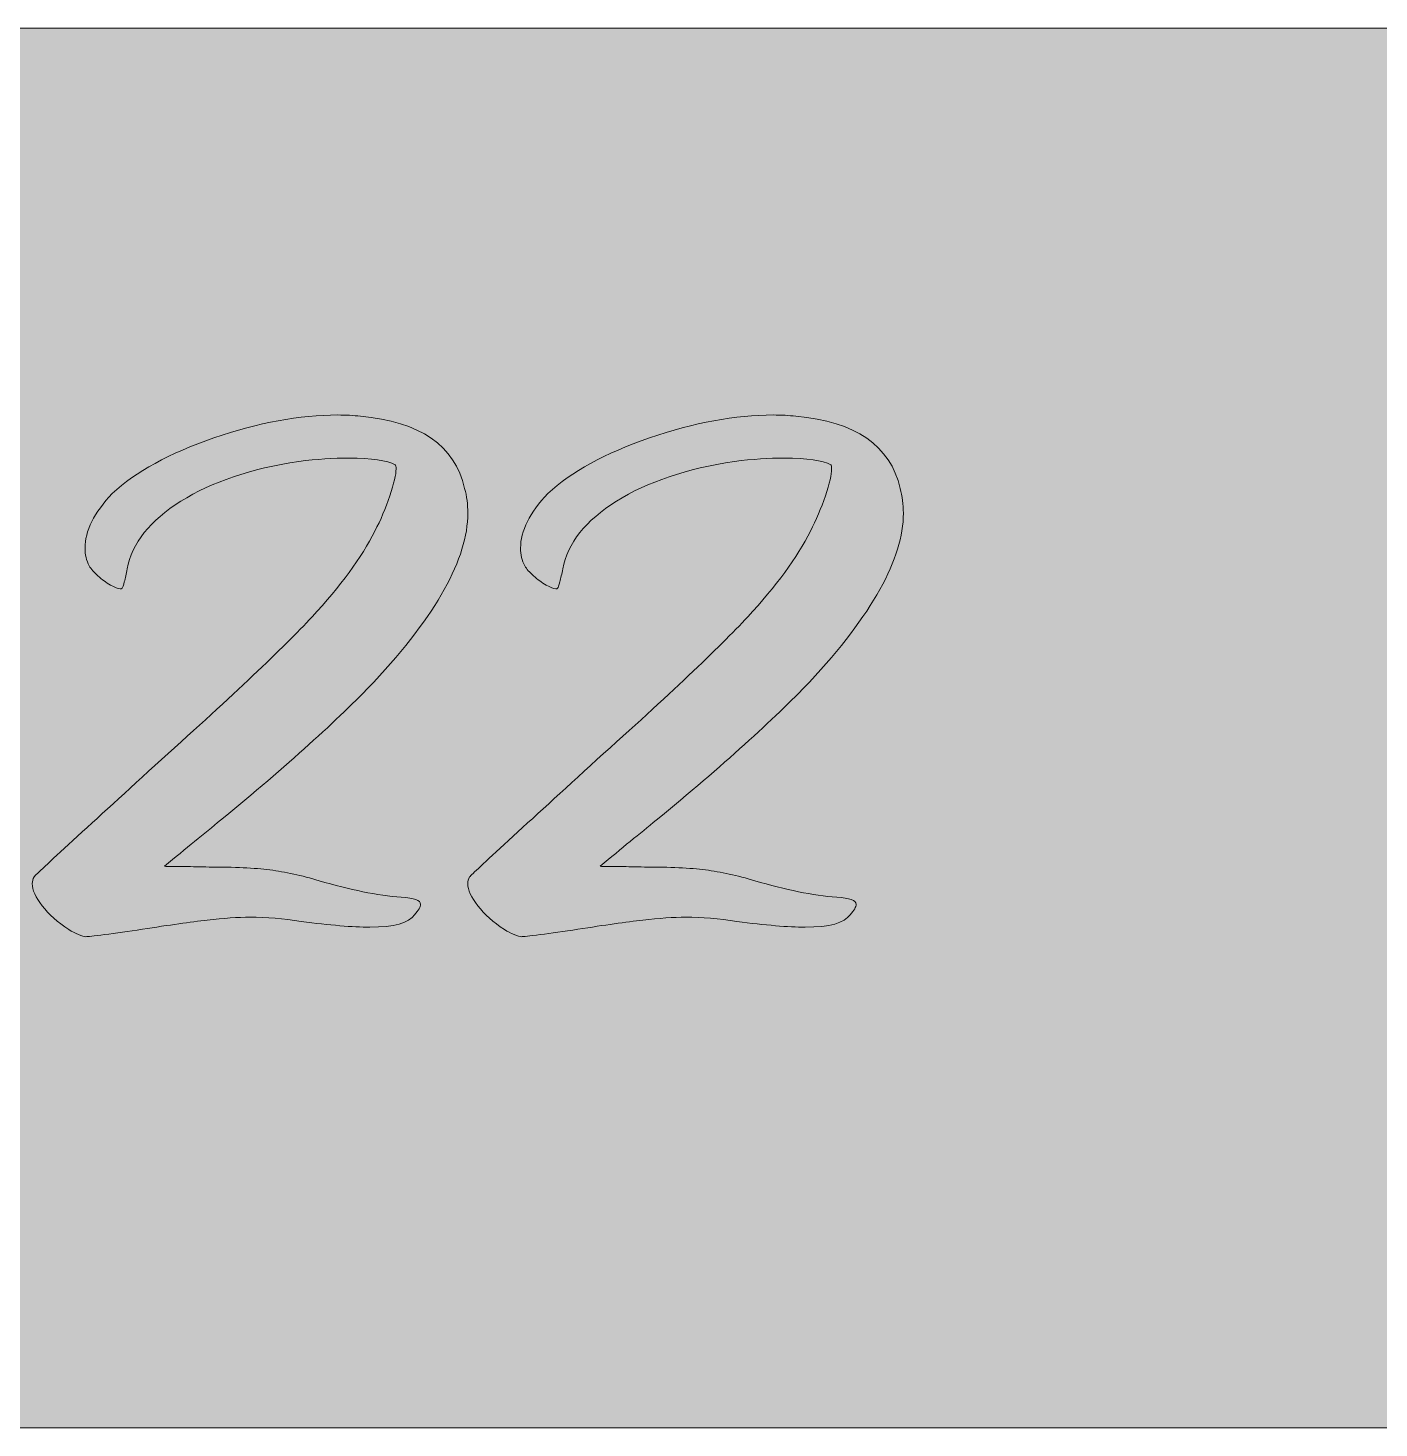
# Model space of a CAD drawing. Header units: millimetres. Extents: x 22 to 606, y -841 to -12.
# Drawn here: x 136.14 to 156.83, y -51.47 to -30.04 of the extents above; entities that cross this region are included whole.
import ezdxf

# ---------------------------------------------------------------- set-up
doc = ezdxf.new("R2010")
doc.units = ezdxf.units.MM
doc.header["$MEASUREMENT"] = 0
doc.layers.add('e_1', color=7, linetype='Continuous')
doc.layers.add('Layer 14', color=7, linetype='Continuous')

# ---------------------------------------------------------------- blocks, each defined once
blk = doc.blocks.new('block 24')
at = {"layer": 'e_1'}
h = blk.add_hatch(color=1, dxfattribs=at)
h.dxf.hatch_style = 2
edge = h.paths.add_edge_path()
edge.add_spline(control_points=[(141.855, -43.343), (141.491, -43.314), (141.072, -43.229), (140.6, -43.089), (140.331, -43.009), (140.079, -42.954), (139.845, -42.924), (139.611, -42.895), (139.301, -42.88), (138.913, -42.88), (138.776, -42.876), (138.653, -42.874), (138.545, -42.874), (138.337, -42.874), (138.233, -42.871), (138.233, -42.867), (138.559, -42.596), (138.845, -42.361), (139.091, -42.163), (140.111, -41.325), (140.893, -40.62), (141.436, -40.049), (142.396, -39.02), (142.875, -38.159), (142.875, -37.465), (142.875, -37.33), (142.859, -37.203), (142.826, -37.085), (142.675, -36.429), (142.143, -36.06), (141.231, -35.98), (141.122, -35.967), (141.007, -35.961), (140.884, -35.961), (140.302, -35.961), (139.67, -36.078), (138.988, -36.313), (138.305, -36.548), (137.786, -36.831), (137.432, -37.161), (137.153, -37.457), (137.014, -37.736), (137.014, -37.999), (137.014, -38.096), (137.035, -38.187), (137.078, -38.271), (137.106, -38.318), (137.151, -38.369), (137.212, -38.424), (137.274, -38.479), (137.337, -38.525), (137.404, -38.564), (137.47, -38.601), (137.519, -38.621), (137.552, -38.621), (137.567, -38.621), (137.576, -38.619), (137.581, -38.614), (137.591, -38.601), (137.602, -38.568), (137.616, -38.513), (137.631, -38.458), (137.645, -38.392), (137.659, -38.316), (137.734, -37.922), (138.009, -37.578), (138.481, -37.281), (138.953, -36.985), (139.556, -36.782), (140.288, -36.672), (140.562, -36.638), (140.817, -36.621), (141.054, -36.621), (141.403, -36.621), (141.639, -36.655), (141.763, -36.723), (141.772, -36.731), (141.777, -36.752), (141.777, -36.786), (141.777, -36.871), (141.745, -37.008), (141.681, -37.199), (141.617, -37.389), (141.54, -37.569), (141.451, -37.738), (141.247, -38.145), (140.927, -38.582), (140.49, -39.052), (140.053, -39.522), (139.284, -40.25), (138.183, -41.236), (137.649, -41.723), (137.198, -42.135), (136.83, -42.474), (136.461, -42.812), (136.263, -42.998), (136.234, -43.032), (136.215, -43.062), (136.206, -43.096), (136.206, -43.134), (136.206, -43.231), (136.257, -43.344), (136.358, -43.473), (136.46, -43.603), (136.596, -43.724), (136.766, -43.838), (136.813, -43.868), (136.863, -43.893), (136.915, -43.914), (136.967, -43.936), (137.004, -43.946), (137.028, -43.946), (137.052, -43.946), (137.147, -43.936), (137.315, -43.914), (137.483, -43.893), (137.676, -43.866), (137.893, -43.832), (138.304, -43.768), (138.634, -43.722), (138.885, -43.692), (139.135, -43.663), (139.355, -43.648), (139.544, -43.648), (139.79, -43.648), (140.05, -43.669), (140.324, -43.712), (140.763, -43.771), (141.113, -43.8), (141.373, -43.8), (141.746, -43.8), (141.975, -43.737), (142.06, -43.61), (142.121, -43.542), (142.152, -43.489), (142.152, -43.451), (142.152, -43.388), (142.053, -43.352), (141.855, -43.343)], knot_values=[0, 0, 0, 0, 1, 1, 1, 2, 2, 2, 3, 3, 3, 4, 4, 4, 5, 5, 5, 6, 6, 6, 7, 7, 7, 8, 8, 8, 9, 9, 9, 10, 10, 10, 11, 11, 11, 12, 12, 12, 13, 13, 13, 14, 14, 14, 15, 15, 15, 16, 16, 16, 17, 17, 17, 18, 18, 18, 19, 19, 19, 20, 20, 20, 21, 21, 21, 22, 22, 22, 23, 23, 23, 24, 24, 24, 25, 25, 25, 26, 26, 26, 27, 27, 27, 28, 28, 28, 29, 29, 29, 30, 30, 30, 31, 31, 31, 32, 32, 32, 33, 33, 33, 34, 34, 34, 35, 35, 35, 36, 36, 36, 37, 37, 37, 38, 38, 38, 39, 39, 39, 40, 40, 40, 41, 41, 41, 42, 42, 42, 43, 43, 43, 44, 44, 44, 45, 45, 45, 46, 46, 46, 46], degree=3, periodic=1)
h = blk.add_hatch(color=1, dxfattribs=at)
h.dxf.hatch_style = 2
edge = h.paths.add_edge_path()
edge.add_spline(control_points=[(148.524, -43.343), (148.16, -43.314), (147.742, -43.229), (147.269, -43.089), (147, -43.009), (146.748, -42.954), (146.515, -42.924), (146.281, -42.895), (145.97, -42.88), (145.582, -42.88), (145.446, -42.876), (145.322, -42.874), (145.214, -42.874), (145.006, -42.874), (144.902, -42.871), (144.902, -42.867), (145.228, -42.596), (145.514, -42.361), (145.76, -42.163), (146.78, -41.325), (147.562, -40.62), (148.105, -40.049), (149.065, -39.02), (149.544, -38.159), (149.544, -37.465), (149.544, -37.33), (149.528, -37.203), (149.495, -37.085), (149.344, -36.429), (148.812, -36.06), (147.9, -35.98), (147.791, -35.967), (147.676, -35.961), (147.553, -35.961), (146.971, -35.961), (146.34, -36.078), (145.657, -36.313), (144.974, -36.548), (144.455, -36.831), (144.101, -37.161), (143.822, -37.457), (143.683, -37.736), (143.683, -37.999), (143.683, -38.096), (143.704, -38.187), (143.747, -38.271), (143.775, -38.318), (143.82, -38.369), (143.882, -38.424), (143.943, -38.479), (144.007, -38.525), (144.073, -38.564), (144.139, -38.601), (144.189, -38.621), (144.222, -38.621), (144.236, -38.621), (144.245, -38.619), (144.25, -38.614), (144.26, -38.601), (144.271, -38.568), (144.285, -38.513), (144.3, -38.458), (144.314, -38.392), (144.328, -38.316), (144.403, -37.922), (144.678, -37.578), (145.15, -37.281), (145.622, -36.985), (146.225, -36.782), (146.958, -36.672), (147.231, -36.638), (147.487, -36.621), (147.723, -36.621), (148.072, -36.621), (148.309, -36.655), (148.432, -36.723), (148.441, -36.731), (148.446, -36.752), (148.446, -36.786), (148.446, -36.871), (148.414, -37.008), (148.35, -37.199), (148.286, -37.389), (148.209, -37.569), (148.12, -37.738), (147.917, -38.145), (147.597, -38.582), (147.16, -39.052), (146.722, -39.522), (145.953, -40.25), (144.852, -41.236), (144.318, -41.723), (143.867, -42.135), (143.499, -42.474), (143.13, -42.812), (142.932, -42.998), (142.903, -43.032), (142.885, -43.062), (142.875, -43.096), (142.875, -43.134), (142.875, -43.231), (142.926, -43.344), (143.028, -43.473), (143.129, -43.603), (143.265, -43.724), (143.435, -43.838), (143.482, -43.868), (143.532, -43.893), (143.584, -43.914), (143.636, -43.936), (143.673, -43.946), (143.697, -43.946), (143.721, -43.946), (143.817, -43.936), (143.984, -43.914), (144.152, -43.893), (144.345, -43.866), (144.562, -43.832), (144.973, -43.768), (145.304, -43.722), (145.554, -43.692), (145.804, -43.663), (146.024, -43.648), (146.213, -43.648), (146.459, -43.648), (146.719, -43.669), (146.993, -43.712), (147.432, -43.771), (147.782, -43.8), (148.042, -43.8), (148.415, -43.8), (148.644, -43.737), (148.729, -43.61), (148.791, -43.542), (148.821, -43.489), (148.821, -43.451), (148.821, -43.388), (148.722, -43.352), (148.524, -43.343)], knot_values=[0, 0, 0, 0, 1, 1, 1, 2, 2, 2, 3, 3, 3, 4, 4, 4, 5, 5, 5, 6, 6, 6, 7, 7, 7, 8, 8, 8, 9, 9, 9, 10, 10, 10, 11, 11, 11, 12, 12, 12, 13, 13, 13, 14, 14, 14, 15, 15, 15, 16, 16, 16, 17, 17, 17, 18, 18, 18, 19, 19, 19, 20, 20, 20, 21, 21, 21, 22, 22, 22, 23, 23, 23, 24, 24, 24, 25, 25, 25, 26, 26, 26, 27, 27, 27, 28, 28, 28, 29, 29, 29, 30, 30, 30, 31, 31, 31, 32, 32, 32, 33, 33, 33, 34, 34, 34, 35, 35, 35, 36, 36, 36, 37, 37, 37, 38, 38, 38, 39, 39, 39, 40, 40, 40, 41, 41, 41, 42, 42, 42, 43, 43, 43, 44, 44, 44, 45, 45, 45, 46, 46, 46, 46], degree=3, periodic=1)
at = {"layer": 'e_1', "lineweight": 0}
for points in [[(141.855, -43.343), (141.491, -43.314), (141.072, -43.229), (140.6, -43.089), (140.331, -43.009), (140.079, -42.954), (139.845, -42.924), (139.611, -42.895), (139.301, -42.88), (138.913, -42.88), (138.776, -42.876), (138.653, -42.874), (138.545, -42.874), (138.337, -42.874), (138.233, -42.871), (138.233, -42.867), (138.559, -42.596), (138.845, -42.361), (139.091, -42.163), (140.111, -41.325), (140.893, -40.62), (141.436, -40.049), (142.396, -39.02), (142.875, -38.159), (142.875, -37.465), (142.875, -37.33), (142.859, -37.203), (142.826, -37.085), (142.675, -36.429), (142.143, -36.06), (141.231, -35.98), (141.122, -35.967), (141.007, -35.961), (140.884, -35.961), (140.302, -35.961), (139.67, -36.078), (138.988, -36.313), (138.305, -36.548), (137.786, -36.831), (137.432, -37.161), (137.153, -37.457), (137.014, -37.736), (137.014, -37.999), (137.014, -38.096), (137.035, -38.187), (137.078, -38.271), (137.106, -38.318), (137.151, -38.369), (137.212, -38.424), (137.274, -38.479), (137.337, -38.525), (137.404, -38.564), (137.47, -38.601), (137.519, -38.621), (137.552, -38.621), (137.567, -38.621), (137.576, -38.619), (137.581, -38.614), (137.591, -38.601), (137.602, -38.568), (137.616, -38.513), (137.631, -38.458), (137.645, -38.392), (137.659, -38.316), (137.734, -37.922), (138.009, -37.578), (138.481, -37.281), (138.953, -36.985), (139.556, -36.782), (140.288, -36.672), (140.562, -36.638), (140.817, -36.621), (141.054, -36.621), (141.403, -36.621), (141.639, -36.655), (141.763, -36.723), (141.772, -36.731), (141.777, -36.752), (141.777, -36.786), (141.777, -36.871), (141.745, -37.008), (141.681, -37.199), (141.617, -37.389), (141.54, -37.569), (141.451, -37.738), (141.247, -38.145), (140.927, -38.582), (140.49, -39.052), (140.053, -39.522), (139.284, -40.25), (138.183, -41.236), (137.649, -41.723), (137.198, -42.135), (136.83, -42.474), (136.461, -42.812), (136.263, -42.998), (136.234, -43.032), (136.215, -43.062), (136.206, -43.096), (136.206, -43.134), (136.206, -43.231), (136.257, -43.344), (136.358, -43.473), (136.46, -43.603), (136.596, -43.724), (136.766, -43.838), (136.813, -43.868), (136.863, -43.893), (136.915, -43.914), (136.967, -43.936), (137.004, -43.946), (137.028, -43.946), (137.052, -43.946), (137.147, -43.936), (137.315, -43.914), (137.483, -43.893), (137.676, -43.866), (137.893, -43.832), (138.304, -43.768), (138.634, -43.722), (138.885, -43.692), (139.135, -43.663), (139.355, -43.648), (139.544, -43.648), (139.79, -43.648), (140.05, -43.669), (140.324, -43.712), (140.763, -43.771), (141.113, -43.8), (141.373, -43.8), (141.746, -43.8), (141.975, -43.737), (142.06, -43.61), (142.121, -43.542), (142.152, -43.489), (142.152, -43.451), (142.152, -43.388), (142.053, -43.352), (141.855, -43.343)], [(148.524, -43.343), (148.16, -43.314), (147.742, -43.229), (147.269, -43.089), (147, -43.009), (146.748, -42.954), (146.515, -42.924), (146.281, -42.895), (145.97, -42.88), (145.582, -42.88), (145.446, -42.876), (145.322, -42.874), (145.214, -42.874), (145.006, -42.874), (144.902, -42.871), (144.902, -42.867), (145.228, -42.596), (145.514, -42.361), (145.76, -42.163), (146.78, -41.325), (147.562, -40.62), (148.105, -40.049), (149.065, -39.02), (149.544, -38.159), (149.544, -37.465), (149.544, -37.33), (149.528, -37.203), (149.495, -37.085), (149.344, -36.429), (148.812, -36.06), (147.9, -35.98), (147.791, -35.967), (147.676, -35.961), (147.553, -35.961), (146.971, -35.961), (146.34, -36.078), (145.657, -36.313), (144.974, -36.548), (144.455, -36.831), (144.101, -37.161), (143.822, -37.457), (143.683, -37.736), (143.683, -37.999), (143.683, -38.096), (143.704, -38.187), (143.747, -38.271), (143.775, -38.318), (143.82, -38.369), (143.882, -38.424), (143.943, -38.479), (144.007, -38.525), (144.073, -38.564), (144.139, -38.601), (144.189, -38.621), (144.222, -38.621), (144.236, -38.621), (144.245, -38.619), (144.25, -38.614), (144.26, -38.601), (144.271, -38.568), (144.285, -38.513), (144.3, -38.458), (144.314, -38.392), (144.328, -38.316), (144.403, -37.922), (144.678, -37.578), (145.15, -37.281), (145.622, -36.985), (146.225, -36.782), (146.958, -36.672), (147.231, -36.638), (147.487, -36.621), (147.723, -36.621), (148.072, -36.621), (148.309, -36.655), (148.432, -36.723), (148.441, -36.731), (148.446, -36.752), (148.446, -36.786), (148.446, -36.871), (148.414, -37.008), (148.35, -37.199), (148.286, -37.389), (148.209, -37.569), (148.12, -37.738), (147.917, -38.145), (147.597, -38.582), (147.16, -39.052), (146.722, -39.522), (145.953, -40.25), (144.852, -41.236), (144.318, -41.723), (143.867, -42.135), (143.499, -42.474), (143.13, -42.812), (142.932, -42.998), (142.903, -43.032), (142.885, -43.062), (142.875, -43.096), (142.875, -43.134), (142.875, -43.231), (142.926, -43.344), (143.028, -43.473), (143.129, -43.603), (143.265, -43.724), (143.435, -43.838), (143.482, -43.868), (143.532, -43.893), (143.584, -43.914), (143.636, -43.936), (143.673, -43.946), (143.697, -43.946), (143.721, -43.946), (143.817, -43.936), (143.984, -43.914), (144.152, -43.893), (144.345, -43.866), (144.562, -43.832), (144.973, -43.768), (145.304, -43.722), (145.554, -43.692), (145.804, -43.663), (146.024, -43.648), (146.213, -43.648), (146.459, -43.648), (146.719, -43.669), (146.993, -43.712), (147.432, -43.771), (147.782, -43.8), (148.042, -43.8), (148.415, -43.8), (148.644, -43.737), (148.729, -43.61), (148.791, -43.542), (148.821, -43.489), (148.821, -43.451), (148.821, -43.388), (148.722, -43.352), (148.524, -43.343)]]:
    blk.add_open_spline(points, degree=3, knots=[0, 0, 0, 0, 1, 1, 1, 2, 2, 2, 3, 3, 3, 4, 4, 4, 5, 5, 5, 6, 6, 6, 7, 7, 7, 8, 8, 8, 9, 9, 9, 10, 10, 10, 11, 11, 11, 12, 12, 12, 13, 13, 13, 14, 14, 14, 15, 15, 15, 16, 16, 16, 17, 17, 17, 18, 18, 18, 19, 19, 19, 20, 20, 20, 21, 21, 21, 22, 22, 22, 23, 23, 23, 24, 24, 24, 25, 25, 25, 26, 26, 26, 27, 27, 27, 28, 28, 28, 29, 29, 29, 30, 30, 30, 31, 31, 31, 32, 32, 32, 33, 33, 33, 34, 34, 34, 35, 35, 35, 36, 36, 36, 37, 37, 37, 38, 38, 38, 39, 39, 39, 40, 40, 40, 41, 41, 41, 42, 42, 42, 43, 43, 43, 44, 44, 44, 45, 45, 45, 46, 46, 46, 46], dxfattribs=at)

msp = doc.modelspace()

# ---------------------------------------------------------------- hatches: boundary and pattern name
at = {"layer": 'Layer 14'}
h = msp.add_hatch(color=2, dxfattribs=at)
h.dxf.hatch_style = 2
edge = h.paths.add_edge_path()
edge.add_spline(control_points=[(163.832, -51.466), (163.832, -51.466), (37.815, -51.466), (37.815, -51.466), (31.897, -51.466), (27.1, -46.669), (27.1, -40.752), (27.1, -40.752), (27.1, -40.752), (27.1, -40.752), (27.1, -34.835), (31.897, -30.038), (37.815, -30.038), (37.815, -30.038), (163.832, -30.038), (163.832, -30.038), (169.75, -30.038), (174.546, -34.835), (174.546, -40.752), (174.546, -40.752), (174.546, -40.752), (174.546, -40.752), (174.546, -46.669), (169.75, -51.466), (163.832, -51.466)], knot_values=[0, 0, 0, 0, 1, 1, 1, 2, 2, 2, 3, 3, 3, 4, 4, 4, 5, 5, 5, 6, 6, 6, 7, 7, 7, 8, 8, 8, 8], degree=3, periodic=1)

# ---------------------------------------------------------------- linework, layer by layer
at = {"layer": 'Layer 14', "lineweight": 0}
msp.add_open_spline([(163.832, -51.466), (163.832, -51.466), (37.815, -51.466), (37.815, -51.466), (31.897, -51.466), (27.1, -46.669), (27.1, -40.752), (27.1, -40.752), (27.1, -40.752), (27.1, -40.752), (27.1, -34.835), (31.897, -30.038), (37.815, -30.038), (37.815, -30.038), (163.832, -30.038), (163.832, -30.038), (169.75, -30.038), (174.546, -34.835), (174.546, -40.752), (174.546, -40.752), (174.546, -40.752), (174.546, -40.752), (174.546, -46.669), (169.75, -51.466), (163.832, -51.466)], degree=3, knots=[0, 0, 0, 0, 1, 1, 1, 2, 2, 2, 3, 3, 3, 4, 4, 4, 5, 5, 5, 6, 6, 6, 7, 7, 7, 8, 8, 8, 8], dxfattribs=at)

# ---------------------------------------------------------------- block references
at = {"layer": 'e_1'}
msp.add_blockref('block 24', (0, 0), dxfattribs=at)

doc.saveas('drawing.dxf')
